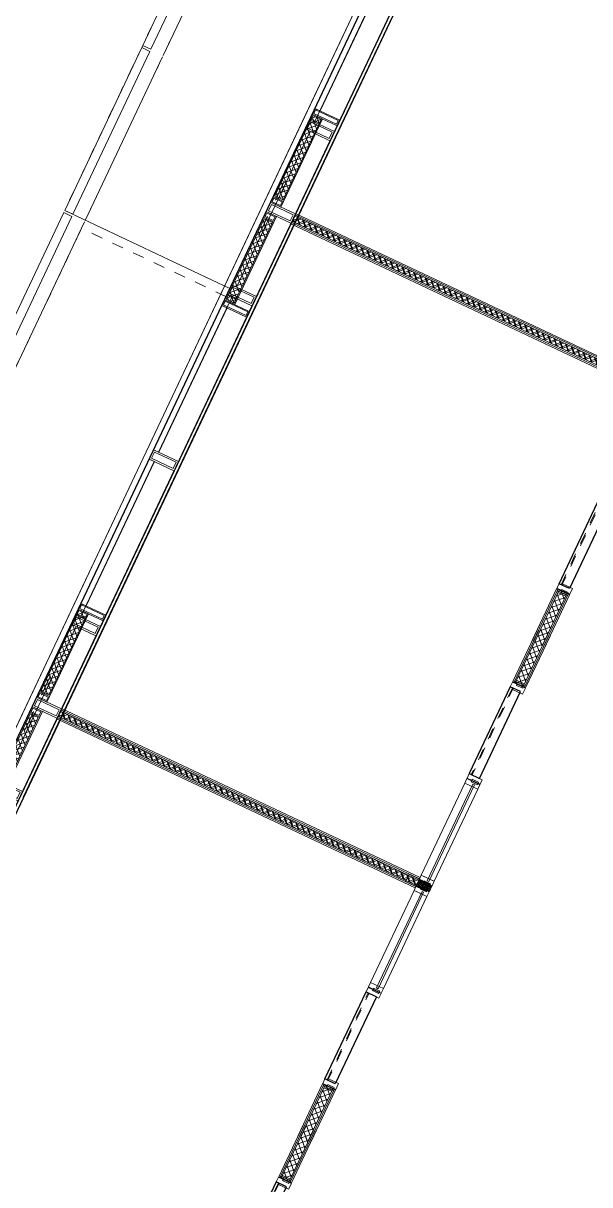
# Model space of a CAD drawing. Header units: metres. Extents: x 66528 to 66676, y 35171 to 35248.
# Drawn here: x 66539.81 to 66544.77, y 35187.35 to 35197.53 of the extents above; entities that cross this region are included whole.
import ezdxf

# ---------------------------------------------------------------- set-up
doc = ezdxf.new("R2010")
doc.units = ezdxf.units.M
doc.header["$LTSCALE"] = 0.00254
for name, pattern in [('Ohne Titel-20', [0.39368, 0.1388888888888889, -0.2547911111111111]), ('Ohne Titel-22', [0.78736, 0.39368, -0.39368]), ('Ohne Titel-23', [0.19685039370078738, 0.1377952755905512, -0.0590551181102362])]:
    doc.linetypes.add(name, pattern=pattern)
for name, color, linetype, lineweight in [('AUSBAU - Darstellungen - Fassade', 7, 'Continuous', 13), ('AUSBAU - Darstellungen - Trockenbau', 7, 'Continuous', 13), ('AUSBAU - Darstellungen - Wände - Mauerwerk', 7, 'Continuous', 25), ('AUSBAU - Objekte - Türen', 7, 'Continuous', 13), ('ROHBAU - Darstellungen - Decken', 150, 'Continuous', 25)]:
    doc.layers.add(name, color=color, linetype=linetype, lineweight=lineweight)
pattern_1 = [(19.72081660303274, (-75085.82281188588, -3049.289853993403), (0.0134974915843724, -0.0376539203925673), []), (-70.2791833969673, (-75085.75138765958, -3049.48910598881), (-0.0375872471733175, -0.0136820630729411), [])]
pattern_2 = [(45, (0, 0), (0.009921875, -0.0088194444454712), [])]
pattern_3 = [(-45, (0.0353553390593274, -0.0353553390593274), (-0.0088970057229139, -0.0109467442724659), [])]
pattern_4 = [(-70.27918339681267, (-3049.289854195992, 75085.82281187765), (-0.0376539203925309, -0.013497491584474), []), (-160.2791833968126, (-3049.489106191395, 75085.75138765134), (-0.0136820630730425, 0.0375872471732806), [])]
pattern_5 = [(199.7208166029216, (75085.82281189179, 3049.289853847724), (-0.0134974915842994, 0.0376539203925935), []), (109.7208166029215, (75085.7513876655, 3049.489105843131), (0.037587247173344, 0.0136820630728682), [])]
pattern_6 = [(-70.27918339722011, (-3049.289853662074, 75085.82281189934), (-0.0376539203926269, -0.0134974915842063), []), (-160.2791833972201, (-3049.489105657482, 75085.75138767302), (-0.0136820630727753, 0.0375872471733778), [])]

# ---------------------------------------------------------------- blocks, each defined once
blk = doc.blocks.new('Glastür - Einzelbüro-2')
at = {"layer": 'AUSBAU - Objekte - Türen', "flags": 128}
for points in [[(0, 0), (0, 0.125), (0.0436999999999826, 0.125), (0.0436999999999826, 0.0519999999999709), (0.0436999999999826, 0)], [(0.9300000000000292, 0.125), (0.8736000000000641, 0.125), (0.8736000000000494, 0.0280000000000582), (0.8863000000000321, 0.0280000000000582), (0.8863000000000466, 5.82e-14), (0.9300000000000292, 5.82e-14)]]:
    blk.add_lwpolyline(points, close=True, dxfattribs=at)
at = {"layer": 'AUSBAU - Objekte - Türen', "color": 255, "linetype": 'Continuous', "lineweight": 25, "flags": 128}
blk.add_lwpolyline([(0.8863000000000466, 0.1000000000000582), (0.8863000000000466, 5.82e-14), (0.0436999999999826, 0), (0.0436999999999826, 0.1)], close=True, dxfattribs=at)
at = {"layer": 'AUSBAU - Objekte - Türen', "linetype": 'Ohne Titel-20', "flags": 128}
blk.add_lwpolyline([(0.8799500000000406, 0.0280000000000582), (0.8799500000000406, 0.0200000000000582), (0.0507760475123068, 0.02), (0.0507760475123068, 0.028)], close=True, dxfattribs=at)
blk = doc.blocks.new('QHohlprofil DIN59410-3')
at = {"layer": 'AUSBAU - Objekte - Türen', "flags": 128}
for points in [[(-0.025, 0.02, -0.4142135623730951), (-0.02, 0.025), (0.02, 0.025, -0.4142135623730951), (0.025, 0.02), (0.025, -0.02, -0.4142135623730951), (0.02, -0.025), (-0.02, -0.025, -0.4142135623730951), (-0.025, -0.02)], [(-0.021, 0.018, -0.4142135623730951), (-0.018, 0.021), (0.018, 0.021, -0.4142135623730951), (0.021, 0.018), (0.021, -0.018, -0.4142135623730951), (0.018, -0.021), (-0.018, -0.021, -0.4142135623730951), (-0.021, -0.018)]]:
    blk.add_lwpolyline(points, format="xyb", close=True, dxfattribs=at)
blk = doc.blocks.new('Pfosten ab 1.OG (2D)')
at = {"layer": 'AUSBAU - Darstellungen - Fassade', "flags": 128}
for points in [[(-0.045, 0.1199999999997676), (0.045, 0.1199999999997676), (0.045, -0.1199999999997676), (-0.045, -0.1199999999997676)], [(-0.03, 0.1049999999997676), (0.03, 0.1049999999997676), (0.03, -0.1049999999997676), (-0.03, -0.1049999999997676)]]:
    blk.add_lwpolyline(points, close=True, dxfattribs=at)
blk = doc.blocks.new('Fassade_BTS_1.60m (2D)')
at = {"layer": 'AUSBAU - Darstellungen - Fassade', "linetype": 'Continuous'}
for p, q in [((0.045, 0.24), (1.554999999999999, 0.24)), ((0, -0.05), (1.6, -0.0499999999997676))]:
    blk.add_line(p, q, dxfattribs=at)
at = {"layer": 'AUSBAU - Darstellungen - Fassade'}
for p, q in [((0, 0), (1.6, 0)), ((0.045, 0.0490000000002324), (1.554999999999999, 0.0490000000002324)), ((0.045, 2.324e-13), (0.045, 0.0490000000002324)), ((0.045, 0.049), (1.554999999999999, 0.049)), ((0.045, 2.324e-13), (1.554999999999999, 2.324e-13)), ((1.554999999999999, 2.324e-13), (1.554999999999999, 0.0490000000002324)), ((0.0099995065999683, -1.520003731711571), (1.589999506599968, -1.520003731711571)), ((0.0099995065999683, -1.600003731711571), (0.0099995065999683, -1.520003731711571)), ((1.589999506599968, -1.600003731711571), (1.589999506599968, -1.520003731711571)), ((0.0099995065999683, -1.600003731711571), (1.589999506599968, -1.600003731711571))]:
    blk.add_line(p, q, dxfattribs=at)
at = {"layer": 'AUSBAU - Darstellungen - Fassade', "lineweight": 18}
blk.add_line((0.0064998854059727, -1.400003822710991), (1.593499856462559, -1.400003822711062), dxfattribs=at)
at = {"layer": 'AUSBAU - Darstellungen - Fassade', "lineweight": 5}
for p, q in [((0.1449999810515437, -1.400003822710998), (0.0903844499279512, -1.400003822847029)), ((1.520000058872392, -1.400003822710998), (1.455000059075769, -1.400003822711056))]:
    blk.add_line(p, q, dxfattribs=at)
at = {"layer": 'AUSBAU - Darstellungen - Fassade', "color": 7}
for p in [(0, 0.12), (1.6, 0.12)]:
    blk.add_blockref('Pfosten ab 1.OG (2D)', p, dxfattribs=at)
blk = doc.blocks.new('Fassade_BTS_2.40m_Flügel 0.8m (2D)')
at = {"layer": 'AUSBAU - Darstellungen - Fassade', "linetype": 'Continuous', "lineweight": 5}
h = blk.add_hatch(dxfattribs=at)
h.set_pattern_fill('DÄMMUNG GRAU', color=251, style=0, pattern_type=2)
h.set_pattern_definition([(45, (0, 0), (0.0264583333333318, -0.0264583333333364), []), (-45, (0.0748354676755763, -0.0748354676755763), (-0.0263285232311339, -0.0265881434355389), [])])
h.paths.add_polyline_path([(1.509999999999999, 0.09), (2.29, 0.09), (2.29, 0.01), (1.509999999999999, 0.01)])
at = {"layer": 'AUSBAU - Darstellungen - Fassade', "linetype": 'Continuous'}
for p, q in [((0, 0.24), (2.399999999999999, 0.24)), ((2.299999999999999, 0), (2.299999999999999, 0.1)), ((2.299999999999999, 0), (2.299999999999999, 0.1)), ((0, -0.05), (2.399999999999999, -0.05))]:
    blk.add_line(p, q, dxfattribs=at)
at = {"layer": 'AUSBAU - Darstellungen - Fassade'}
blk.add_line((0, 0), (1.6, 0), dxfattribs=at)
blk.add_line((0, 0), (1.6, 0), dxfattribs=at)
at = {"layer": 'AUSBAU - Darstellungen - Fassade', "flags": 128}
for points in [[(1.445, 0.24), (1.5, 0.24), (1.5, 0), (1.445, 0)], [(1.455, 0.23), (1.49, 0.23), (1.49, 0.01), (1.455, 0.01)], [(0.045, 0.05), (1.445, 0.05), (1.445, 0), (0.045, 0)], [(1.5, 0.1), (2.299999999999999, 0.1), (2.299999999999999, 0), (1.5, 0)], [(1.5, 0.1), (1.554999999999999, 0.1), (1.554999999999999, 0), (1.5, 0)], [(1.509999999999999, 0.09), (2.29, 0.09), (2.29, 0.01), (1.509999999999999, 0.01)], [(1.509999999999999, 0.09), (1.544999999999999, 0.09), (1.544999999999999, 0.01), (1.509999999999999, 0.01)], [(2.354999999999999, 0.1), (2.299999999999999, 0.1), (2.299999999999999, 0), (2.354999999999999, 0)], [(2.345, 0.09), (2.31, 0.09), (2.31, 0.01), (2.345, 0.01)]]:
    blk.add_lwpolyline(points, close=True, dxfattribs=at)
at = {"layer": 'AUSBAU - Darstellungen - Fassade', "color": 254, "linetype": 'Ohne Titel-23', "flags": 128}
for points in [[(2.140000018209219, 0.0499952763542533), (2.320000018209218, 0.0499952763542533), (2.320000018209218, 0.0299952763542533), (2.140000018209219, 0.0299952763542533)], [(2.140000018209219, 0.0299952763542533), (2.320000018209218, 0.0299952763542533), (2.320000018209218, -7.0065259933e-06), (2.140000018209219, -7.0065259933e-06)]]:
    blk.add_lwpolyline(points, close=True, dxfattribs=at)
at = {"layer": 'AUSBAU - Darstellungen - Fassade', "color": 7}
for p in [(0, 0.12), (2.399999999999999, 0.12)]:
    blk.add_blockref('Pfosten ab 1.OG (2D)', p, dxfattribs=at)
blk = doc.blocks.new('Gruppe-385-1')
at = {"layer": 'AUSBAU - Darstellungen - Fassade', "color": 7, "rotation": 244.721}
for p in [(66542.98465075434, 35198.08941467497), (66540.93492369294, 35193.74906688087)]:
    blk.add_blockref('Fassade_BTS_2.40m_Flügel 0.8m (2D)', p, dxfattribs=at)
at = {"layer": 'AUSBAU - Darstellungen - Fassade', "color": 7, "xscale": -1}
for p, rotation in [((66540.93492369294, 35193.74906688089), 244.7209999998175), ((66538.88519663153, 35189.40871908676), 244.721)]:
    blk.add_blockref('Fassade_BTS_2.40m_Flügel 0.8m (2D)', p, dxfattribs=dict(at, rotation=rotation))
blk = doc.blocks.new('Aussparung_1.60m')
at = {"layer": 'ROHBAU - Darstellungen - Decken', "linetype": 'Continuous'}
blk.add_line((0, 0.2699999999997677), (1.6, 0.2699999999997677), dxfattribs=at)
blk = doc.blocks.new('QHohlprofil DIN59410-6')
at = {"layer": 'AUSBAU - Objekte - Türen', "flags": 128}
for points in [[(-0.025, 0.02, -0.4142135623730951), (-0.02, 0.025), (0.02, 0.025, -0.4142135623730951), (0.025, 0.02), (0.025, -0.02, -0.4142135623730951), (0.02, -0.025), (-0.02, -0.025, -0.4142135623730951), (-0.025, -0.02)], [(-0.021, 0.018, -0.4142135623730951), (-0.018, 0.021), (0.018, 0.021, -0.4142135623730951), (0.021, 0.018), (0.021, -0.018, -0.4142135623730951), (0.018, -0.021), (-0.018, -0.021, -0.4142135623730951), (-0.021, -0.018)]]:
    blk.add_lwpolyline(points, format="xyb", close=True, dxfattribs=at)

msp = doc.modelspace()

# ---------------------------------------------------------------- hatches: boundary and pattern name
at = {"layer": 'AUSBAU - Darstellungen - Wände - Mauerwerk', "linetype": 'Continuous', "lineweight": 5}
h = msp.add_hatch(dxfattribs=at)
h.set_pattern_fill('MF_IN WAND', color=253, angle=-25.27918339696726, style=0, pattern_type=2)
h.set_pattern_definition(pattern_1)
h.paths.add_polyline_path([(66542.1875154262, 35195.83934295326), (66542.16616395791, 35195.79413106541), (66545.30612956877, 35194.31127159375), (66545.32748103703, 35194.3564834816)])
h = msp.add_hatch(dxfattribs=at)
h.set_pattern_fill('MF_IN WAND', color=253, angle=154.7208166029216, style=0, pattern_type=2)
h.set_pattern_definition(pattern_5)
h.paths.add_polyline_path([(66545.30612956877, 35194.31127159374), (66545.32748103703, 35194.35648348158), (66542.1875154262, 35195.83934295326), (66542.16616395791, 35195.79413106541)])
h = msp.add_hatch(dxfattribs=at)
h.set_pattern_fill('MF_IN WAND', color=253, angle=-115.2791833972201, style=0, pattern_type=2)
h.set_pattern_definition(pattern_6)
h.paths.add_polyline_path([(66544.57452181588, 35192.52791097516), (66544.50670398412, 35192.55993817757), (66544.29318930137, 35192.10781929912), (66544.36100713312, 35192.0757920967)])
h = msp.add_hatch(dxfattribs=at)
h.set_pattern_fill('MF_IN WAND', color=253, angle=-115.2791833968126, style=0, pattern_type=2)
h.set_pattern_definition(pattern_4)
h.paths.add_polyline_path([(66544.4037100697, 35192.1662158724), (66544.33589223793, 35192.19824307482), (66544.12237755519, 35191.74612419637), (66544.19019538697, 35191.71409699395)])
h = msp.add_hatch(dxfattribs=at)
h.set_pattern_fill('MF_IN WAND', color=253, angle=-25.27918339696726, style=0, pattern_type=2)
h.set_pattern_definition(pattern_1)
h.paths.add_polyline_path([(66540.13777447186, 35191.49900172012), (66540.11642300358, 35191.45378983227), (66543.25638861442, 35189.97093036062), (66543.27774008269, 35190.01614224847)])
h = msp.add_hatch(dxfattribs=at)
h.set_pattern_fill('MF_IN WAND', color=253, angle=154.7208166029216, style=0, pattern_type=2)
h.set_pattern_definition(pattern_5)
h.paths.add_polyline_path([(66543.25638861442, 35189.97093036061), (66543.27774008269, 35190.01614224846), (66540.13777447186, 35191.49900172012), (66540.11642300358, 35191.45378983227)])
h = msp.add_hatch(dxfattribs=at)
h.set_pattern_fill('MF_IN WAND', color=253, angle=-115.2791833972201, style=0, pattern_type=2)
h.set_pattern_definition(pattern_6)
h.paths.add_polyline_path([(66542.52478086157, 35188.18756974203), (66542.45696302978, 35188.21959694444), (66542.24344834703, 35187.76747806598), (66542.3112661788, 35187.73545086357)])
h = msp.add_hatch(dxfattribs=at)
h.set_pattern_fill('MF_IN WAND', color=253, angle=-115.2791833968126, style=0, pattern_type=2)
h.set_pattern_definition(pattern_4)
h.paths.add_polyline_path([(66542.35397573956, 35187.8258723605), (66542.28615790779, 35187.85789956291), (66542.07264322505, 35187.40578068446), (66542.14046105683, 35187.37375348206)])
at = {"layer": 'AUSBAU - Objekte - Türen', "linetype": 'Continuous', "lineweight": 5}
h = msp.add_hatch(dxfattribs=at)
h.set_pattern_fill('DÄMMUNG GRAU-2', color=8, style=0, pattern_type=2)
h.set_pattern_definition(pattern_2)
h.paths.add_polyline_path([(66543.30386190969, 35189.95072443457), (66543.30300682398, 35189.9489137844), (66543.25638824076, 35189.97092956936), (66543.27773970902, 35190.01614145721), (66543.32435829223, 35189.99412567225), (66543.32350423351, 35189.99231719673), (66543.3881068944, 35189.96180836974), (66543.36846457058, 35189.92021560758)])
h = msp.add_hatch(dxfattribs=at)
h.set_pattern_fill('DÄMMUNG GRAU-2-1', color=251, style=0, pattern_type=2)
h.set_pattern_definition(pattern_3)
h.paths.add_polyline_path([(66543.30386190969, 35189.95072443457), (66543.30300682398, 35189.9489137844), (66543.25638824076, 35189.97092956936), (66543.27773970902, 35190.01614145721), (66543.32435829223, 35189.99412567225), (66543.32350423351, 35189.99231719673), (66543.3881068944, 35189.96180836974), (66543.36846457058, 35189.92021560758)])
h = msp.add_hatch(dxfattribs=at)
h.set_pattern_fill('DÄMMUNG GRAU-2', color=8, style=0, pattern_type=2)
h.set_pattern_definition(pattern_2)
h.paths.add_polyline_path([(66543.32350395387, 35189.99231660458), (66543.32435903959, 35189.99412725475), (66543.27774045637, 35190.01614303971), (66543.2563889881, 35189.97093115187), (66543.3030075713, 35189.94891536691), (66543.30386163005, 35189.95072384242), (66543.36846429092, 35189.92021501543), (66543.38810661474, 35189.96180777758)])
h = msp.add_hatch(dxfattribs=at)
h.set_pattern_fill('DÄMMUNG GRAU-2-1', color=251, style=0, pattern_type=2)
h.set_pattern_definition(pattern_3)
h.paths.add_polyline_path([(66543.32350395387, 35189.99231660458), (66543.32435903959, 35189.99412725475), (66543.27774045637, 35190.01614303971), (66543.2563889881, 35189.97093115187), (66543.3030075713, 35189.94891536691), (66543.30386163005, 35189.95072384242), (66543.36846429092, 35189.92021501543), (66543.38810661474, 35189.96180777758)])

# ---------------------------------------------------------------- linework, layer by layer
at = {"layer": 'AUSBAU - Darstellungen - Fassade', "linetype": 'Ohne Titel-22'}
for p, q in [((66543.59195724165, 35203.12201314543), (66540.17571040685, 35195.88811595591)), ((66541.58832725519, 35195.13252768191), (66540.32239535567, 35195.73037082667)), ((66540.3095851905, 35195.70324532244), (66528.62193236614, 35170.95465922587))]:
    msp.add_line(p, q, dxfattribs=at)
at = {"layer": 'AUSBAU - Darstellungen - Fassade', "linetype": 'Continuous'}
msp.add_line((66541.6224897206, 35195.20486664759), (66540.17571040685, 35195.88811595591), dxfattribs=at)
at = {"layer": 'AUSBAU - Darstellungen - Fassade', "color": 255, "lineweight": 25, "flags": 128}
msp.add_lwpolyline([(66545.05369419768, 35202.47040602819), (66545.27071105076, 35202.36791853882), (66532.93381664576, 35176.24449859087), (66532.71679925603, 35176.34698494394)], close=True, dxfattribs=at)
at = {"layer": 'AUSBAU - Darstellungen - Trockenbau', "linetype": 'Continuous', "lineweight": 13, "flags": 128}
msp.add_lwpolyline([(66543.37243414539, 35189.98248169284), (66543.34254208987, 35189.91918504982), (66543.1616945384, 35190.00459092274), (66543.19158659394, 35190.06788756576)], close=True, dxfattribs=at)
at = {"layer": 'AUSBAU - Darstellungen - Wände - Mauerwerk', "color": 253, "linetype": 'Ohne Titel-22', "lineweight": 13}
for p, q in [((66541.9598226304, 35195.91922405705), (66542.98469310757, 35198.08939467362)), ((66541.9598226304, 35195.91922405705), (66540.93495215323, 35193.74905344049)), ((66539.91008167606, 35191.57888282392), (66540.93495215324, 35193.74905344049)), ((66539.91008167606, 35191.57888282392), (66538.88521119888, 35189.40871220735))]:
    msp.add_line(p, q, dxfattribs=at)
at = {"layer": 'AUSBAU - Darstellungen - Wände - Mauerwerk', "color": 7, "linetype": 'Continuous', "lineweight": 5}
for p, q in [((66542.1875154262, 35195.83934295326), (66545.32748103703, 35194.3564834816)), ((66542.1875154262, 35195.83934295326), (66545.32748103703, 35194.3564834816)), ((66545.32748103703, 35194.35648348158), (66542.1875154262, 35195.83934295326)), ((66545.32748103703, 35194.35648348158), (66542.1875154262, 35195.83934295326)), ((66542.19285329327, 35195.85064592522), (66545.3328189041, 35194.36778645356)), ((66542.19285329327, 35195.85064592522), (66545.3328189041, 35194.36778645356)), ((66545.3328189041, 35194.36778645355), (66542.19285329327, 35195.85064592522)), ((66545.3328189041, 35194.36778645355), (66542.19285329327, 35195.85064592522)), ((66542.16082609085, 35195.78282809346), (66545.3007917017, 35194.29996862179)), ((66542.16082609085, 35195.78282809346), (66545.3007917017, 35194.29996862179)), ((66545.3007917017, 35194.29996862178), (66542.16082609085, 35195.78282809346)), ((66545.3007917017, 35194.29996862178), (66542.16082609085, 35195.78282809346)), ((66542.16616395791, 35195.79413106541), (66545.30612956877, 35194.31127159375)), ((66542.16616395791, 35195.79413106541), (66545.30612956877, 35194.31127159375)), ((66545.30612956877, 35194.31127159374), (66542.16616395791, 35195.79413106541)), ((66545.30612956877, 35194.31127159374), (66542.16616395791, 35195.79413106541)), ((66544.49540101214, 35192.56527604465), (66544.28188632941, 35192.11315716619)), ((66544.49540101214, 35192.56527604465), (66544.28188632941, 35192.11315716619)), ((66544.50670398412, 35192.55993817757), (66544.29318930137, 35192.10781929912)), ((66544.50670398412, 35192.55993817757), (66544.29318930137, 35192.10781929912)), ((66544.57452181588, 35192.52791097516), (66544.36100713312, 35192.0757920967)), ((66544.57452181588, 35192.52791097516), (66544.36100713312, 35192.0757920967)), ((66544.58582478785, 35192.52257310809), (66544.37231010509, 35192.07045422963)), ((66544.58582478785, 35192.52257310809), (66544.37231010509, 35192.07045422963)), ((66544.32458926598, 35192.20358094189), (66544.11107458323, 35191.75146206344)), ((66544.32458926598, 35192.20358094189), (66544.11107458323, 35191.75146206344)), ((66544.33589223793, 35192.19824307482), (66544.12237755519, 35191.74612419637)), ((66544.33589223793, 35192.19824307482), (66544.12237755519, 35191.74612419637)), ((66544.4037100697, 35192.1662158724), (66544.19019538697, 35191.71409699395)), ((66544.4037100697, 35192.1662158724), (66544.19019538697, 35191.71409699395)), ((66544.41501304168, 35192.16087800533), (66544.20149835893, 35191.70875912688)), ((66544.41501304168, 35192.16087800533), (66544.20149835893, 35191.70875912688)), ((66540.11642300358, 35191.45378983227), (66543.25638861442, 35189.97093036062)), ((66540.11642300358, 35191.45378983227), (66543.25638861442, 35189.97093036062)), ((66543.25638861442, 35189.97093036061), (66540.11642300358, 35191.45378983227)), ((66543.25638861442, 35189.97093036061), (66540.11642300358, 35191.45378983227)), ((66540.13777447186, 35191.49900172012), (66543.27774008269, 35190.01614224847)), ((66540.13777447186, 35191.49900172012), (66543.27774008269, 35190.01614224847)), ((66543.27774008269, 35190.01614224846), (66540.13777447186, 35191.49900172012)), ((66543.27774008269, 35190.01614224846), (66540.13777447186, 35191.49900172012)), ((66540.14311233892, 35191.51030469209), (66543.28307794977, 35190.02744522043)), ((66540.14311233892, 35191.51030469209), (66543.28307794977, 35190.02744522043)), ((66543.28307794977, 35190.02744522042), (66540.14311233892, 35191.51030469209)), ((66543.28307794977, 35190.02744522042), (66540.14311233892, 35191.51030469209)), ((66540.11108513651, 35191.44248686031), (66543.25105074736, 35189.95962738866)), ((66540.11108513651, 35191.44248686031), (66543.25105074736, 35189.95962738866)), ((66543.25105074736, 35189.95962738865), (66540.11108513651, 35191.44248686031)), ((66543.25105074736, 35189.95962738865), (66540.11108513651, 35191.44248686031)), ((66542.44566005783, 35188.22493481151), (66542.23214537508, 35187.77281593306)), ((66542.44566005783, 35188.22493481151), (66542.23214537508, 35187.77281593306)), ((66542.45696302978, 35188.21959694444), (66542.24344834703, 35187.76747806598)), ((66542.45696302978, 35188.21959694444), (66542.24344834703, 35187.76747806598)), ((66542.52478086157, 35188.18756974203), (66542.3112661788, 35187.73545086357)), ((66542.52478086157, 35188.18756974203), (66542.3112661788, 35187.73545086357)), ((66542.53608383349, 35188.18223187495), (66542.32256915075, 35187.7301129965)), ((66542.53608383349, 35188.18223187495), (66542.32256915075, 35187.7301129965)), ((66542.27485493582, 35187.86323742999), (66542.06134025309, 35187.41111855154)), ((66542.27485493582, 35187.86323742999), (66542.06134025309, 35187.41111855154)), ((66542.28615790779, 35187.85789956291), (66542.07264322505, 35187.40578068446)), ((66542.28615790779, 35187.85789956291), (66542.07264322505, 35187.40578068446)), ((66542.35397573956, 35187.8258723605), (66542.14046105683, 35187.37375348206)), ((66542.35397573956, 35187.8258723605), (66542.14046105683, 35187.37375348206)), ((66542.36527871151, 35187.82053449343), (66542.15176402878, 35187.36841561498)), ((66542.36527871151, 35187.82053449343), (66542.15176402878, 35187.36841561498))]:
    msp.add_line(p, q, dxfattribs=at)
at = {"layer": 'AUSBAU - Darstellungen - Wände - Mauerwerk', "color": 7, "linetype": 'Continuous', "lineweight": 13}
for p, q in [((66542.19819116032, 35195.86194889718), (66545.33815677118, 35194.37908942551)), ((66545.33815677118, 35194.37908942551), (66542.19819116032, 35195.86194889718)), ((66542.15548822378, 35195.77152512149), (66545.29545383462, 35194.28866564983)), ((66545.29545383462, 35194.28866564982), (66542.15548822378, 35195.77152512149)), ((66544.48409804021, 35192.57061391172), (66544.27058335746, 35192.11849503325)), ((66544.48409804021, 35192.57061391172), (66544.5971277598, 35192.51723524102)), ((66544.5971277598, 35192.51723524102), (66544.38361307707, 35192.06511636257)), ((66544.31328629401, 35192.20891880897), (66544.09977161128, 35191.7567999305)), ((66544.42631601362, 35192.15554013826), (66544.21280133088, 35191.70342125982)), ((66544.09977161128, 35191.7567999305), (66544.21280133088, 35191.70342125982)), ((66540.14845020599, 35191.52160766404), (66543.28841581683, 35190.03874819238)), ((66543.28841581683, 35190.03874819238), (66540.14845020599, 35191.52160766404)), ((66540.10574726942, 35191.43118388835), (66543.24571288028, 35189.9483244167)), ((66543.24571288028, 35189.94832441669), (66540.10574726942, 35191.43118388835)), ((66543.24571288028, 35189.9483244167), (66543.28841581683, 35190.03874819238)), ((66543.28841581683, 35190.03874819238), (66543.24571288028, 35189.94832441669)), ((66542.43435708586, 35188.23027267858), (66542.22084240311, 35187.77815380011)), ((66542.43435708586, 35188.23027267858), (66542.54738680545, 35188.17689400788)), ((66542.54738680545, 35188.17689400788), (66542.33387212272, 35187.72477512943)), ((66542.26355196387, 35187.86857529705), (66542.05003728112, 35187.41645641861)), ((66542.37658168348, 35187.81519662636), (66542.16306700076, 35187.36307774791)), ((66542.05003728112, 35187.41645641861), (66542.16306700076, 35187.36307774791))]:
    msp.add_line(p, q, dxfattribs=at)
at = {"layer": 'AUSBAU - Objekte - Türen', "flags": 128}
for points in [[(66544.58048692078, 35192.51127013614), (66544.49006314509, 35192.55397307268), (66544.49540101214, 35192.56527604464), (66544.58582478785, 35192.52257310809)], [(66544.56384608174, 35192.50530503123), (66544.49602824997, 35192.53733223365), (66544.50136611705, 35192.54863520561), (66544.56918394883, 35192.5166080032)], [(66544.20683622599, 35191.72006209884), (66544.1164124503, 35191.76276503538), (66544.11107458323, 35191.75146206343), (66544.20149835893, 35191.70875912688)], [(66544.20087112108, 35191.73670293787), (66544.13305328932, 35191.76873014028), (66544.12771542226, 35191.75742716833), (66544.19553325402, 35191.72539996592)], [(66543.76363123898, 35190.85182976767), (66543.36380402284, 35190.00519275794), (66543.35024045648, 35190.01159819842), (66543.7500676726, 35190.85823520815)], [(66543.79273254405, 35190.81392257835), (66543.67970282442, 35190.86730124903), (66543.6983640077, 35190.90681643901), (66543.76437336397, 35190.87564329532), (66543.81139372733, 35190.85343776832)], [(66543.39290458057, 35189.96728398612), (66543.27987486096, 35190.0206626568), (66543.29853604423, 35190.06017784678), (66543.36454540047, 35190.02900470309), (66543.41156576385, 35190.00679917609)], [(66543.39290532793, 35189.96728556861), (66543.2798756083, 35190.0206642393), (66543.29853679157, 35190.06017942928), (66543.36454614782, 35190.0290062856), (66543.41156651119, 35190.0068007586)], [(66542.91969310395, 35189.0647846887), (66543.31952032007, 35189.91142169843), (66543.30595675373, 35189.91782713891), (66542.9061295376, 35189.07119012918)], [(66543.36728280844, 35189.91302969908), (66543.25425308883, 35189.96640836977), (66543.23559190554, 35189.92689317979), (66543.3016012618, 35189.89572003611), (66543.34862162518, 35189.87351450911)], [(66543.36728355577, 35189.91303128158), (66543.25425383616, 35189.96640995228), (66543.23559265288, 35189.92689476228), (66543.30160200915, 35189.89572161862), (66543.3486223725, 35189.8735160916)], [(66543.30386190969, 35189.95072443457), (66543.30300682398, 35189.9489137844), (66543.25638824076, 35189.97092956936), (66543.27773970902, 35190.01614145721), (66543.32435829223, 35189.99412567225), (66543.32350423351, 35189.99231719673), (66543.3881068944, 35189.96180836974), (66543.36846457058, 35189.92021560758)], [(66543.32350395387, 35189.99231660458), (66543.32435903959, 35189.99412725475), (66543.27774045637, 35190.01614303971), (66543.2563889881, 35189.97093115187), (66543.3030075713, 35189.94891536691), (66543.30386163005, 35189.95072384242), (66543.36846429092, 35189.92021501543), (66543.38810661474, 35189.96180777758)], [(66543.390769149, 35189.96276219437), (66543.36941870772, 35189.91755248118), (66543.35133036847, 35189.9260947611), (66543.3521844272, 35189.92790323661), (66543.36846429092, 35189.92021501543), (66543.38810661474, 35189.96180777758), (66543.37182675103, 35189.96949599877), (66543.37268080977, 35189.97130447429)], [(66543.36941898736, 35189.91755307333), (66543.39076942863, 35189.96276278652), (66543.3726810894, 35189.97130506644), (66543.37182703067, 35189.96949659091), (66543.3881068944, 35189.96180836974), (66543.36846457058, 35189.92021560758), (66543.35218470683, 35189.92790382876), (66543.35133064812, 35189.92609535324)], [(66542.96745559231, 35189.06639268935), (66542.85442587269, 35189.11977136005), (66542.83576468943, 35189.08025617006), (66542.90177404568, 35189.04908302639), (66542.94879440904, 35189.02687749938)], [(66542.53074596645, 35188.170928903), (66542.44032219076, 35188.21363183954), (66542.44566005783, 35188.2249348115), (66542.53608383349, 35188.18223187496)], [(66542.51410512741, 35188.1649637981), (66542.44628729565, 35188.19699100051), (66542.45162516272, 35188.20829397248), (66542.51944299447, 35188.17626677007)], [(66542.15710189585, 35187.37971858693), (66542.06667812014, 35187.42242152349), (66542.06134025309, 35187.41111855154), (66542.15176402878, 35187.36841561498)], [(66542.15113679097, 35187.39635942597), (66542.0833189592, 35187.42838662838), (66542.07798109212, 35187.41708365642), (66542.14579892387, 35187.38505645401)]]:
    msp.add_lwpolyline(points, close=True, dxfattribs=at)
at = {"layer": 'AUSBAU - Objekte - Türen', "linetype": 'Continuous', "lineweight": 5, "flags": 128}
for points in [[(66544.53119124894, 35192.56496423263), (66544.58544551437, 35192.5393424707), (66544.57904007389, 35192.52577890435), (66544.52478580848, 35192.55140066627)], [(66544.13405263242, 35191.7240203519), (66544.18830689783, 35191.69839858997), (66544.19471233831, 35191.71196215632), (66544.14045807291, 35191.73758391825)], [(66543.79273254405, 35190.81392257835), (66543.41156651119, 35190.0068007586), (66543.29853679157, 35190.06017942928), (66543.67970282442, 35190.86730124903)], [(66543.73478045534, 35190.87855864134), (66543.78903472074, 35190.85293687941), (66543.79971045487, 35190.87554282334), (66543.74545618947, 35190.90116458527)], [(66542.96745559231, 35189.06639268935), (66543.34862162518, 35189.87351450911), (66543.23559190554, 35189.92689317979), (66542.85442587269, 35189.11977136005)], [(66543.29066953645, 35189.93815057212), (66543.34492380187, 35189.91252881017), (66543.35132962112, 35189.92609317859), (66543.29707535572, 35189.95171494051)], [(66543.29707610306, 35189.95171652302), (66543.35133036847, 35189.9260947611), (66543.34492662968, 35189.9125347981), (66543.29067236425, 35189.93815656002)], [(66543.31842682397, 35189.99692682837), (66543.3726810894, 35189.97130506644), (66543.37908482818, 35189.98486502944), (66543.32483056278, 35190.01048679137)], [(66543.32483339058, 35190.01049277929), (66543.37908765601, 35189.98487101736), (66543.37268183674, 35189.97130664893), (66543.31842757133, 35189.99692841087)], [(66542.8807224717, 35189.07008471005), (66542.93497673713, 35189.04446294812), (66542.92430100297, 35189.0218570042), (66542.87004673756, 35189.04747876613)], [(66542.48145029461, 35188.2246229995), (66542.53570456002, 35188.19900123756), (66542.52929911955, 35188.18543767121), (66542.47504485412, 35188.21105943314)], [(66542.08431830228, 35187.38367684), (66542.13857256768, 35187.35805507807), (66542.14497800817, 35187.37161864442), (66542.09072374277, 35187.39724040635)]]:
    msp.add_lwpolyline(points, close=True, dxfattribs=at)
at = {"layer": 'ROHBAU - Darstellungen - Decken', "linetype": 'Continuous'}
msp.add_line((66546.17736718954, 35204.21754106442), (66531.77219990054, 35173.71451847444), dxfattribs=at)

# ---------------------------------------------------------------- block references
at = {"layer": 'AUSBAU - Darstellungen - Fassade', "color": 7}
msp.add_blockref('Gruppe-385-1', (0, 0), dxfattribs=at)
for name, p, rotation in [('Fassade_BTS_1.60m (2D)', (66542.98465075431, 35198.08941467502), 244.721), ('Aussparung_1.60m', (66542.98472800608, 35198.08937830655), 244.7207), ('Fassade_BTS_1.60m (2D)', (66542.30140840051, 35196.64263207697), 244.721), ('Aussparung_1.60m', (66542.30147807693, 35196.64259928598), 244.7207), ('Fassade_BTS_1.60m (2D)', (66541.61816604671, 35195.19584947894), 244.721), ('Aussparung_1.60m', (66541.6182281478, 35195.19582026542), 244.7207), ('Fassade_BTS_1.60m (2D)', (66540.9349236929, 35193.74906688091), 244.721), ('Aussparung_1.60m', (66540.93497821866, 35193.74904124486), 244.7207), ('Fassade_BTS_1.60m (2D)', (66540.2516813391, 35192.30228428288), 244.721), ('Aussparung_1.60m', (66540.25172828953, 35192.30226222429), 244.7207)]:
    msp.add_blockref(name, p, dxfattribs=dict(at, rotation=rotation))
at = {"layer": 'AUSBAU - Objekte - Türen', "color": 7}
for p, rotation in [((66544.88368054057, 35193.41673273399), 244.7208166017922), ((66542.83362954258, 35189.07573498129), 244.7208166025677)]:
    msp.add_blockref('Glastür - Einzelbüro-2', p, dxfattribs=dict(at, rotation=rotation))
at = {"layer": 'AUSBAU - Objekte - Türen', "color": 7, "xscale": -1}
for p, rotation in [((66543.70018911092, 35190.91068110825), 244.7208166011431), ((66541.65045478077, 35186.57033759631), 244.7208166030637)]:
    msp.add_blockref('Glastür - Einzelbüro-2', p, dxfattribs=dict(at, rotation=rotation))
at = {"layer": 'AUSBAU - Objekte - Türen', "rotation": 244.7208166029267}
msp.add_blockref('QHohlprofil DIN59410-6', (66543.33126848431, 35189.96321471468), dxfattribs=at)
at = {"layer": 'AUSBAU - Objekte - Türen', "xscale": -1, "rotation": 244.7208166029627}
msp.add_blockref('QHohlprofil DIN59410-3', (66543.33126923168, 35189.96321629718), dxfattribs=at)

doc.saveas('drawing.dxf')
